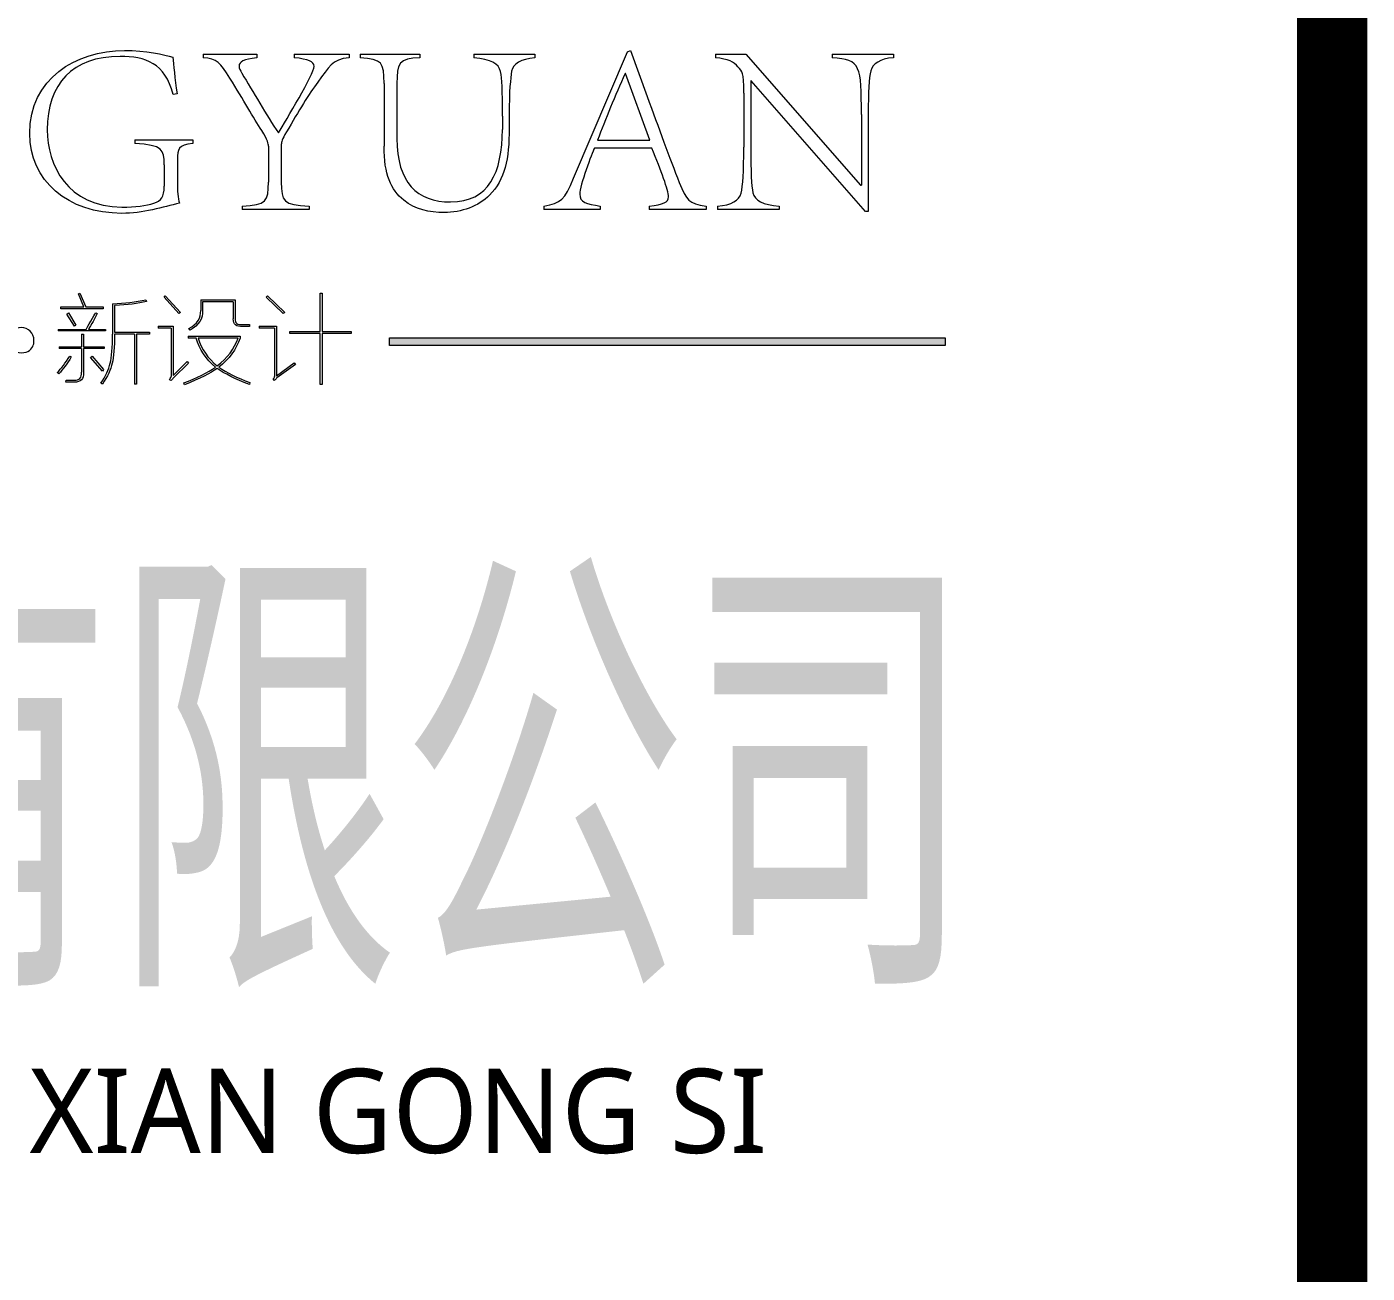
# Model space of a CAD drawing. Header units: inches. Extents: x -3272461 to -2504170, y 403793 to 1071042.
# Drawn here: x -2973263 to -2971352, y 891146 to 892922 of the extents above; entities that cross this region are included whole.
import ezdxf

# ---------------------------------------------------------------- set-up
doc = ezdxf.new("R2010")
doc.units = ezdxf.units.IN
doc.header["$LTSCALE"] = 1000
doc.header["$MEASUREMENT"] = 0
doc.layers.get('0').update_dxf_attribs({"lineweight": 18})
doc.layers.add('PUB_TITLE', color=153, linetype='Continuous', lineweight=18)
doc.layers.add('图层 1', color=7, linetype='Continuous', lineweight=18)
doc.styles.add('-黑体', font='', dxfattribs={"width": 0.7})
doc.styles.get('-黑体').set_extended_font_data('微软雅黑')

msp = doc.modelspace()

# ---------------------------------------------------------------- hatches: boundary and pattern name
msp.add_hatch(color=256).paths.add_polyline_path([(-2972746.4, 892478.4), (-2971953.8, 892478.4), (-2971953.8, 892467.7), (-2972746.4, 892467.7)], flags=0)

# ---------------------------------------------------------------- linework, layer by layer
for p, q in [((-2973011.9, 892882.9), (-2973011.9, 892877.9)), ((-2972935.4, 892882.9), (-2972935.4, 892877.9)), ((-2972882.3, 892882.9), (-2972882.3, 892877.9)), ((-2972803.8, 892882.9), (-2972803.8, 892877.9)), ((-2972788.2, 892882.9), (-2972788.2, 892877.9)), ((-2972702.9, 892882.9), (-2972702.9, 892877.9)), ((-2972626.1, 892882.9), (-2972626.1, 892877.9)), ((-2972539.1, 892882.9), (-2972539.1, 892877.9)), ((-2972281.5, 892882.9), (-2972281.5, 892877.9)), ((-2972115.1, 892882.9), (-2972115.1, 892877.9)), ((-2972027.4, 892882.9), (-2972027.4, 892877.9)), ((-2972753.9, 892841.1), (-2972753.9, 892751.6)), ((-2972735.5, 892841.1), (-2972735.5, 892762.5)), ((-2972231.2, 892844.7), (-2972231.2, 892750.5)), ((-2972241.1, 892827.3), (-2972241.1, 892750.5)), ((-2972585.1, 892794.4), (-2972585.1, 892775.6)), ((-2972575.5, 892794.4), (-2972575.5, 892777.4)), ((-2972073.4, 892796.9), (-2972073.4, 892696)), ((-2972063.5, 892796.9), (-2972063.5, 892658.8)), ((-2973109.5, 892760.8), (-2973109.5, 892755.8)), ((-2973026.7, 892760.8), (-2973026.7, 892755.8)), ((-2972900.4, 892754.1), (-2972900.4, 892700.6)), ((-2972918.8, 892751.6), (-2972918.8, 892700.6)), ((-2973067.4, 892725.4), (-2973067.4, 892694.6)), ((-2973048.6, 892732.5), (-2973048.6, 892700.6)), ((-2972956.3, 892666.3), (-2972956.3, 892661.3)), ((-2972860.8, 892666.3), (-2972860.8, 892661.3)), ((-2972526, 892666.3), (-2972526, 892661.3)), ((-2972445.7, 892666.3), (-2972445.7, 892661.3)), ((-2972375.9, 892666.3), (-2972375.9, 892661.3)), ((-2972294.9, 892666.3), (-2972294.9, 892661.3)), ((-2972278.7, 892666.3), (-2972278.7, 892661.3)), ((-2972190.5, 892666.3), (-2972190.5, 892661.3))]:
    msp.add_line(p, q)
at = {"lineweight": 9}
for p, q in [((-2973189.8, 892541.1), (-2973187.6, 892542.2)), ((-2973187.6, 892542.2), (-2973179.2, 892522.6)), ((-2972844.9, 892542.2), (-2972842.1, 892542.2)), ((-2972844.9, 892487.8), (-2972844.9, 892542.2)), ((-2972842.1, 892542.2), (-2972842.1, 892487.8)), ((-2973182, 892522.6), (-2973189.8, 892541.1)), ((-2973141, 892527.1), (-2973141, 892483.9)), ((-2973138.2, 892524.9), (-2973138.2, 892486.7)), ((-2973067.6, 892536.6), (-2973065.9, 892538.3)), ((-2973046.3, 892513.1), (-2973067.6, 892536.6)), ((-2973065.9, 892538.3), (-2973044, 892514.8)), ((-2973015.4, 892532.7), (-2973015.4, 892517.5)), ((-2973012.6, 892529.9), (-2973012.6, 892517.5)), ((-2972968.9, 892529.9), (-2972968.9, 892505.8)), ((-2972966.1, 892532.7), (-2972966.1, 892505.8)), ((-2972921.8, 892536.6), (-2972920.1, 892538.3)), ((-2972897.7, 892513.1), (-2972921.8, 892536.6)), ((-2972920.1, 892538.3), (-2972895.4, 892514.8)), ((-2973215, 892519.8), (-2973215, 892522.6)), ((-2973215, 892522.6), (-2973182, 892522.6)), ((-2973154.5, 892519.8), (-2973215, 892519.8)), ((-2973206.1, 892512.5), (-2973203.8, 892514.2)), ((-2973195.4, 892495.1), (-2973206.1, 892512.5)), ((-2973203.8, 892514.2), (-2973193.2, 892496.8)), ((-2973179.2, 892522.6), (-2973154.5, 892522.6)), ((-2973154.5, 892522.6), (-2973154.5, 892519.8)), ((-2973044, 892514.8), (-2973046.3, 892513.1)), ((-2972895.4, 892514.8), (-2972897.7, 892513.1)), ((-2973218.4, 892490.6), (-2973218.4, 892488.4)), ((-2973193.2, 892496.8), (-2973195.4, 892495.1)), ((-2973151.1, 892490.6), (-2973151.1, 892488.4)), ((-2973088.3, 892486.7), (-2973088.3, 892483.9)), ((-2973076, 892495.1), (-2973076, 892492.3)), ((-2973057.5, 892492.3), (-2973057.5, 892423.3)), ((-2973054.7, 892495.1), (-2973054.7, 892425)), ((-2972945.9, 892497.4), (-2972945.9, 892494.6)), ((-2972931.8, 892495.1), (-2972931.8, 892492.3)), ((-2972910, 892492.3), (-2972910, 892423.3)), ((-2972907.2, 892495.1), (-2972907.2, 892424.5)), ((-2972888.1, 892485), (-2972888.1, 892487.8)), ((-2972888.1, 892487.8), (-2972844.9, 892487.8)), ((-2972844.9, 892485), (-2972888.1, 892485)), ((-2972844.9, 892412.1), (-2972844.9, 892485)), ((-2972842.1, 892487.8), (-2972800.6, 892487.8)), ((-2972800.6, 892485), (-2972842.1, 892485)), ((-2972842.1, 892485), (-2972842.1, 892412.1)), ((-2972800.6, 892487.8), (-2972800.6, 892485)), ((-2973217.3, 892466), (-2973217.3, 892463.2)), ((-2973185.3, 892483.9), (-2973185.3, 892466)), ((-2973182.5, 892483.9), (-2973182.5, 892466)), ((-2973152.8, 892466), (-2973152.8, 892463.2)), ((-2973109.6, 892483.9), (-2973109.6, 892412.7)), ((-2973106.8, 892483.9), (-2973106.8, 892412.7)), ((-2973033.4, 892481.1), (-2973033.4, 892478.3)), ((-2972959.3, 892481.1), (-2972959.3, 892478.3)), ((-2973185.3, 892463.2), (-2973185.3, 892429.5)), ((-2973182.5, 892463.2), (-2973182.5, 892429.5)), ((-2973172.4, 892450.8), (-2973170.2, 892452.5)), ((-2973155.6, 892431.2), (-2973172.4, 892450.8)), ((-2973170.2, 892452.5), (-2973153.9, 892433.4)), ((-2973153.9, 892433.4), (-2973155.6, 892431.2)), ((-2972842.1, 892412.1), (-2972844.9, 892412.1))]:
    msp.add_line(p, q, dxfattribs=at)
at = {"lineweight": 0}
for p, q in [((-2972746.4, 892478.4), (-2971953.8, 892478.4)), ((-2972746.4, 892467.7), (-2972746.4, 892478.4)), ((-2971953.8, 892467.7), (-2972746.4, 892467.7))]:
    msp.add_line(p, q, dxfattribs=at)
for points, knots in [([(-2973045.5, 892670.5), (-2973068.5, 892664.9), (-2973098.6, 892656), (-2973127.6, 892656), (-2973204.7, 892656), (-2973259.2, 892702.7), (-2973259.2, 892770), (-2973259.2, 892847.5), (-2973193.8, 892888.2), (-2973124, 892888.2), (-2973093.9, 892888.2), (-2973067.1, 892882.2), (-2973055, 892878.6)], [0, 0, 0, 0, 134.821043, 134.821043, 134.821043, 269.642087, 269.642087, 269.642087, 404.46313, 404.46313, 404.46313, 539.284173, 539.284173, 539.284173, 539.284173]), ([(-2973054.7, 892825.5), (-2973066.3, 892870.1), (-2973093.9, 892879.7), (-2973130.4, 892879.7), (-2973198.4, 892879.7), (-2973234.1, 892840.4), (-2973234.1, 892774.9), (-2973234.1, 892725.4), (-2973205.8, 892664.9), (-2973127.6, 892664.9), (-2973108.8, 892664.9), (-2973092.9, 892667), (-2973082.3, 892670.5)], [0, 0, 0, 0, 119.39498, 119.39498, 119.39498, 238.78996, 238.78996, 238.78996, 358.18494, 358.18494, 358.18494, 477.57992, 477.57992, 477.57992, 477.57992]), ([(-2972935.4, 892877.9), (-2972954.2, 892875.5), (-2972960.6, 892871.9), (-2972960.6, 892865.9), (-2972960.6, 892863.1), (-2972959.1, 892859.5), (-2972956.7, 892855.6)], [0, 0, 0, 0, 20.217174, 20.217174, 20.217174, 40.434348, 40.434348, 40.434348, 40.434348]), ([(-2972904.6, 892770.7), (-2972894, 892788), (-2972853.7, 892854.6), (-2972853.7, 892865.5), (-2972853.7, 892873), (-2972861.8, 892875.5), (-2972882.3, 892877.9)], [0, 0, 0, 0, 70.333543, 70.333543, 70.333543, 140.667086, 140.667086, 140.667086, 140.667086]), ([(-2972735.5, 892762.5), (-2972735.5, 892699.9), (-2972706.8, 892672.3), (-2972659, 892672.3), (-2972604.5, 892672.3), (-2972585.4, 892714.1), (-2972585.1, 892775.6)], [0, 0, 0, 0, 136.170621, 136.170621, 136.170621, 272.341242, 272.341242, 272.341242, 272.341242]), ([(-2972453.8, 892749.1), (-2972457.4, 892742.4), (-2972475, 892694.6), (-2972475, 892683.6), (-2972475, 892671.6), (-2972465.5, 892669.5), (-2972445.7, 892666.3)], [0, 0, 0, 0, 52.844456, 52.844456, 52.844456, 105.688912, 105.688912, 105.688912, 105.688912]), ([(-2972375.9, 892666.3), (-2972355.8, 892669.1), (-2972348.4, 892671.2), (-2972348.4, 892679.7), (-2972348.4, 892688.9), (-2972359, 892716.5), (-2972372.1, 892749.1)], [0, 0, 0, 0, 53.039687, 53.039687, 53.039687, 106.079374, 106.079374, 106.079374, 106.079374]), ([(-2972603.5, 892681.8), (-2972619, 892666.3), (-2972643.5, 892657.1), (-2972668.2, 892657.1), (-2972689.1, 892657.1), (-2972709.7, 892661.7), (-2972725.9, 892674.8)], [0, 0, 0, 0, 65.929363, 65.929363, 65.929363, 131.858727, 131.858727, 131.858727, 131.858727])]:
    msp.add_open_spline(points, degree=3, knots=knots)
for points in [[(-2972483.6, 892706.3), (-2972483.6, 892706.3), (-2972406.7, 892886.4), (-2972406.7, 892886.4)], [(-2972406.7, 892886.4), (-2972406.7, 892886.4), (-2972402.5, 892888.2), (-2972402.5, 892888.2)], [(-2972402.5, 892888.2), (-2972402.5, 892888.2), (-2972378.8, 892822.7), (-2972378.8, 892822.7)], [(-2973055, 892878.6), (-2973054, 892868.4), (-2973052.2, 892848.2), (-2973049, 892826.3)], [(-2973011.9, 892882.9), (-2973011.9, 892882.9), (-2972935.4, 892882.9), (-2972935.4, 892882.9)], [(-2972973.7, 892848.9), (-2972987.8, 892870.5), (-2972992.1, 892876.9), (-2973011.9, 892877.9)], [(-2972882.3, 892882.9), (-2972882.3, 892882.9), (-2972803.8, 892882.9), (-2972803.8, 892882.9)], [(-2972803.8, 892877.9), (-2972828.2, 892875.1), (-2972832.4, 892865.2), (-2972848.4, 892842.9)], [(-2972788.2, 892882.9), (-2972788.2, 892882.9), (-2972702.9, 892882.9), (-2972702.9, 892882.9)], [(-2972753.9, 892841.1), (-2972753.9, 892871.6), (-2972756.7, 892875.1), (-2972788.2, 892877.9)], [(-2972702.9, 892877.9), (-2972733, 892877.2), (-2972735.5, 892869.4), (-2972735.5, 892841.1)], [(-2972626.1, 892882.9), (-2972626.1, 892882.9), (-2972539.1, 892882.9), (-2972539.1, 892882.9)], [(-2972587.9, 892858.1), (-2972590.4, 892869.4), (-2972601.4, 892875.5), (-2972626.1, 892877.9)], [(-2972539.1, 892877.9), (-2972558.5, 892875.8), (-2972570.2, 892869.4), (-2972572, 892858.5)], [(-2972281.5, 892882.9), (-2972281.5, 892882.9), (-2972238, 892882.9), (-2972238, 892882.9)], [(-2972249.3, 892864.8), (-2972255.3, 892871.9), (-2972262.7, 892875.8), (-2972281.5, 892877.9)], [(-2972238, 892882.9), (-2972238, 892882.9), (-2972074.4, 892696), (-2972074.4, 892696)], [(-2972115.1, 892882.9), (-2972115.1, 892882.9), (-2972027.4, 892882.9), (-2972027.4, 892882.9)], [(-2972073.4, 892796.9), (-2972073.4, 892865.9), (-2972073.7, 892875.1), (-2972115.1, 892877.9)], [(-2972027.4, 892877.9), (-2972047.9, 892876.1), (-2972056.7, 892869.4), (-2972059.9, 892859.2)], [(-2972928.4, 892774.2), (-2972940.4, 892792.3), (-2972953.8, 892816.7), (-2972973.7, 892848.9)], [(-2972956.7, 892855.6), (-2972941.4, 892830.2), (-2972921.3, 892795.8), (-2972904.6, 892770.7)], [(-2972585.1, 892794.4), (-2972585.1, 892833), (-2972585.4, 892847.5), (-2972587.9, 892858.1)], [(-2972572, 892858.5), (-2972573.7, 892847.5), (-2972575.5, 892833.3), (-2972575.5, 892794.4)], [(-2972410.3, 892855.3), (-2972424.4, 892823.8), (-2972438.3, 892790.2), (-2972449.6, 892760.4)], [(-2972409.6, 892855.3), (-2972409.6, 892855.3), (-2972410.3, 892855.3), (-2972410.3, 892855.3)], [(-2972375.2, 892760.4), (-2972375.2, 892760.4), (-2972409.6, 892855.3), (-2972409.6, 892855.3)], [(-2972241.1, 892827.3), (-2972241.1, 892858.8), (-2972242.9, 892857), (-2972249.3, 892864.8)], [(-2972059.9, 892859.2), (-2972063.1, 892848.2), (-2972063.5, 892830.2), (-2972063.5, 892796.9)], [(-2972848.4, 892842.9), (-2972861.1, 892826.3), (-2972875.6, 892802.2), (-2972893, 892772.1)], [(-2972067.4, 892658.8), (-2972067.4, 892658.8), (-2972230.5, 892844.7), (-2972230.5, 892844.7)], [(-2972230.5, 892844.7), (-2972230.5, 892844.7), (-2972231.2, 892844.7), (-2972231.2, 892844.7)], [(-2973049, 892826.3), (-2973049, 892826.3), (-2973054.7, 892825.5), (-2973054.7, 892825.5)], [(-2972378.8, 892822.7), (-2972362.5, 892778.5), (-2972346.6, 892734.2), (-2972333.1, 892700.2)], [(-2972918.8, 892751.6), (-2972918.8, 892755.5), (-2972919.5, 892759.4), (-2972928.4, 892774.2)], [(-2972893, 892772.1), (-2972899.7, 892761.5), (-2972900, 892757.6), (-2972900.4, 892754.1)], [(-2972575.5, 892777.4), (-2972575.5, 892733.2), (-2972581.5, 892704.5), (-2972603.5, 892681.8)], [(-2973109.5, 892760.8), (-2973109.5, 892760.8), (-2973026.7, 892760.8), (-2973026.7, 892760.8)], [(-2973067.4, 892725.4), (-2973067.4, 892747), (-2973069.2, 892753), (-2973109.5, 892755.8)], [(-2973026.7, 892755.8), (-2973047.6, 892752.6), (-2973048.6, 892748), (-2973048.6, 892732.5)], [(-2972449.6, 892760.4), (-2972449.6, 892760.4), (-2972375.2, 892760.4), (-2972375.2, 892760.4)], [(-2972725.9, 892674.8), (-2972744.3, 892689.6), (-2972753.9, 892711.6), (-2972753.9, 892751.6)], [(-2972372.1, 892749.1), (-2972372.1, 892749.1), (-2972453.8, 892749.1), (-2972453.8, 892749.1)], [(-2972245, 892684.7), (-2972242.2, 892695.3), (-2972241.1, 892714.8), (-2972241.1, 892750.5)], [(-2972231.2, 892750.5), (-2972230.9, 892714.8), (-2972230.5, 892695.3), (-2972228, 892685.4)], [(-2973048.6, 892700.6), (-2973048.6, 892688.2), (-2973048.3, 892677.6), (-2973045.5, 892670.5)], [(-2972956.3, 892666.3), (-2972921.6, 892667.7), (-2972918.8, 892673.7), (-2972918.8, 892700.6)], [(-2972900.4, 892700.6), (-2972900.4, 892673.7), (-2972897.6, 892667.7), (-2972860.8, 892666.3)], [(-2972526, 892666.3), (-2972501.2, 892671.2), (-2972496.6, 892674.4), (-2972483.6, 892706.3)], [(-2972333.1, 892700.2), (-2972322.5, 892674.1), (-2972319.7, 892670.2), (-2972294.9, 892666.3)], [(-2972074.4, 892696), (-2972074.4, 892696), (-2972073.4, 892696), (-2972073.4, 892696)], [(-2973082.3, 892670.5), (-2973071.6, 892674.1), (-2973067.4, 892679), (-2973067.4, 892694.6)], [(-2972278.7, 892666.3), (-2972257.8, 892667.7), (-2972247.9, 892674.8), (-2972245, 892684.7)], [(-2972228, 892685.4), (-2972224.9, 892674.4), (-2972214.3, 892668), (-2972190.5, 892666.3)], [(-2972860.8, 892661.3), (-2972860.8, 892661.3), (-2972956.3, 892661.3), (-2972956.3, 892661.3)], [(-2972445.7, 892661.3), (-2972445.7, 892661.3), (-2972526, 892661.3), (-2972526, 892661.3)], [(-2972294.9, 892661.3), (-2972294.9, 892661.3), (-2972375.9, 892661.3), (-2972375.9, 892661.3)], [(-2972190.5, 892661.3), (-2972190.5, 892661.3), (-2972278.7, 892661.3), (-2972278.7, 892661.3)], [(-2972063.5, 892658.8), (-2972063.5, 892658.8), (-2972067.4, 892658.8), (-2972067.4, 892658.8)]]:
    msp.add_open_spline(points, degree=3)
at = {"lineweight": 9}
for points in [[(-2973141, 892527.1), (-2973123.8, 892527.8), (-2973107.9, 892529.7), (-2973093.4, 892532.7)], [(-2973092.8, 892530.5), (-2973104.4, 892527.5), (-2973119.5, 892525.6), (-2973138.2, 892524.9)], [(-2973093.4, 892532.7), (-2973093.4, 892532.7), (-2973092.8, 892530.5), (-2973092.8, 892530.5)], [(-2973015.4, 892532.7), (-2973015.4, 892532.7), (-2972966.1, 892532.7), (-2972966.1, 892532.7)], [(-2972968.9, 892529.9), (-2972968.9, 892529.9), (-2973012.6, 892529.9), (-2973012.6, 892529.9)], [(-2973162.9, 892513.1), (-2973164.8, 892509.3), (-2973168.7, 892502.2), (-2973174.7, 892491.8)], [(-2973171.9, 892502.4), (-2973168.5, 892508.4), (-2973166.3, 892512.3), (-2973165.1, 892514.2)], [(-2973165.1, 892514.2), (-2973165.1, 892514.2), (-2973162.9, 892513.1), (-2973162.9, 892513.1)], [(-2973032.2, 892491.8), (-2973020.3, 892498.5), (-2973014.7, 892507.1), (-2973015.4, 892517.5)], [(-2973012.6, 892517.5), (-2973012.2, 892506), (-2973018.2, 892496.6), (-2973030.5, 892489.5)], [(-2972955.4, 892494.6), (-2972964.8, 892494.2), (-2972969.2, 892497.9), (-2972968.9, 892505.8)], [(-2972966.1, 892505.8), (-2972966.8, 892499.8), (-2972963.3, 892497), (-2972955.4, 892497.4)], [(-2973151.1, 892488.4), (-2973151.1, 892488.4), (-2973218.4, 892488.4), (-2973218.4, 892488.4)], [(-2973218.4, 892490.6), (-2973218.4, 892490.6), (-2973178.6, 892490.6), (-2973178.6, 892490.6)], [(-2973178.6, 892490.6), (-2973177.5, 892492.9), (-2973175.2, 892496.8), (-2973171.9, 892502.4)], [(-2973175.2, 892490.6), (-2973175.2, 892490.6), (-2973151.1, 892490.6), (-2973151.1, 892490.6)], [(-2973174.7, 892491.8), (-2973175, 892491.4), (-2973175.2, 892491), (-2973175.2, 892490.6)], [(-2973138.2, 892486.7), (-2973138.2, 892486.7), (-2973088.3, 892486.7), (-2973088.3, 892486.7)], [(-2973076, 892495.1), (-2973076, 892495.1), (-2973054.7, 892495.1), (-2973054.7, 892495.1)], [(-2973057.5, 892492.3), (-2973057.5, 892492.3), (-2973076, 892492.3), (-2973076, 892492.3)], [(-2973030.5, 892489.5), (-2973030.5, 892489.5), (-2973032.2, 892491.8), (-2973032.2, 892491.8)], [(-2972955.4, 892497.4), (-2972955.4, 892497.4), (-2972945.9, 892497.4), (-2972945.9, 892497.4)], [(-2972945.9, 892494.6), (-2972945.9, 892494.6), (-2972955.4, 892494.6), (-2972955.4, 892494.6)], [(-2972931.8, 892495.1), (-2972931.8, 892495.1), (-2972907.2, 892495.1), (-2972907.2, 892495.1)], [(-2972910, 892492.3), (-2972910, 892492.3), (-2972931.8, 892492.3), (-2972931.8, 892492.3)], [(-2973217.3, 892466), (-2973217.3, 892466), (-2973185.3, 892466), (-2973185.3, 892466)], [(-2973185.3, 892483.9), (-2973185.3, 892483.9), (-2973182.5, 892483.9), (-2973182.5, 892483.9)], [(-2973182.5, 892466), (-2973182.5, 892466), (-2973152.8, 892466), (-2973152.8, 892466)], [(-2973144.4, 892442.4), (-2973142.2, 892451), (-2973141, 892464.8), (-2973141, 892483.9)], [(-2973138.2, 892483.9), (-2973138.2, 892465.2), (-2973139.3, 892451.4), (-2973141.6, 892442.4)], [(-2973109.6, 892483.9), (-2973109.6, 892483.9), (-2973138.2, 892483.9), (-2973138.2, 892483.9)], [(-2973088.3, 892483.9), (-2973088.3, 892483.9), (-2973106.8, 892483.9), (-2973106.8, 892483.9)], [(-2973033.4, 892481.1), (-2973033.4, 892481.1), (-2972959.3, 892481.1), (-2972959.3, 892481.1)], [(-2973021.6, 892478.3), (-2973021.6, 892478.3), (-2973033.4, 892478.3), (-2973033.4, 892478.3)], [(-2972994.1, 892436.8), (-2973007.9, 892448.4), (-2973017.1, 892462.2), (-2973021.6, 892478.3)], [(-2972962.1, 892478.3), (-2972962.1, 892478.3), (-2973018.8, 892478.3), (-2973018.8, 892478.3)], [(-2973018.8, 892478.3), (-2973014.3, 892462.6), (-2973005.3, 892449.3), (-2972991.9, 892438.5)], [(-2972991.9, 892438.5), (-2972977.3, 892449.7), (-2972967.4, 892463), (-2972962.1, 892478.3)], [(-2972959.3, 892478.3), (-2972964.6, 892462.2), (-2972974.7, 892448.4), (-2972989.6, 892436.8)], [(-2973220.1, 892429), (-2973214.1, 892434.9), (-2973208.1, 892442.8), (-2973202.1, 892452.5)], [(-2973199.9, 892451.4), (-2973205.5, 892442), (-2973211.5, 892434), (-2973217.8, 892427.3)], [(-2973185.3, 892463.2), (-2973185.3, 892463.2), (-2973217.3, 892463.2), (-2973217.3, 892463.2)], [(-2973202.1, 892452.5), (-2973202.1, 892452.5), (-2973199.9, 892451.4), (-2973199.9, 892451.4)], [(-2973152.8, 892463.2), (-2973152.8, 892463.2), (-2973182.5, 892463.2), (-2973182.5, 892463.2)], [(-2973217.8, 892427.3), (-2973217.8, 892427.3), (-2973220.1, 892429), (-2973220.1, 892429)], [(-2973182.5, 892429.5), (-2973182.2, 892419.8), (-2973186.4, 892415.1), (-2973195.4, 892415.5)], [(-2973195.4, 892418.3), (-2973188.3, 892417.9), (-2973185, 892421.7), (-2973185.3, 892429.5)], [(-2973157.8, 892413.8), (-2973150.7, 892423.9), (-2973146.3, 892433.4), (-2973144.4, 892442.4)], [(-2973141.6, 892442.4), (-2973143.5, 892433.4), (-2973148.1, 892423.5), (-2973155.6, 892412.7)], [(-2973054.7, 892425), (-2973054.7, 892425), (-2973034.5, 892444.7), (-2973034.5, 892444.7)], [(-2973032.8, 892442.4), (-2973032.8, 892442.4), (-2973054.1, 892421.7), (-2973054.1, 892421.7)], [(-2973039.5, 892414.4), (-2973020.5, 892421.5), (-2973005.3, 892429), (-2972994.1, 892436.8)], [(-2972991.9, 892435.1), (-2973001.2, 892428.4), (-2973016.7, 892420.5), (-2973038.4, 892411.6)], [(-2973034.5, 892444.7), (-2973034.5, 892444.7), (-2973032.8, 892442.4), (-2973032.8, 892442.4)], [(-2972945.9, 892412.1), (-2972966.1, 892420), (-2972981.4, 892427.6), (-2972991.9, 892435.1)], [(-2972989.6, 892436.8), (-2972978, 892429), (-2972963.3, 892421.7), (-2972945.3, 892414.9)], [(-2972907.2, 892424.5), (-2972907.2, 892424.5), (-2972881.9, 892443), (-2972881.9, 892443)], [(-2972880.3, 892440.7), (-2972880.3, 892440.7), (-2972906.6, 892421.7), (-2972906.6, 892421.7)], [(-2972881.9, 892443), (-2972881.9, 892443), (-2972880.3, 892440.7), (-2972880.3, 892440.7)], [(-2973207.7, 892415.5), (-2973207.7, 892415.5), (-2973207.2, 892418.3), (-2973207.2, 892418.3)], [(-2973195.4, 892415.5), (-2973199.5, 892415.5), (-2973203.6, 892415.5), (-2973207.7, 892415.5)], [(-2973207.2, 892418.3), (-2973203.1, 892418.3), (-2973199.2, 892418.3), (-2973195.4, 892418.3)], [(-2973155.6, 892412.7), (-2973155.6, 892412.7), (-2973157.8, 892413.8), (-2973157.8, 892413.8)], [(-2973106.8, 892412.7), (-2973106.8, 892412.7), (-2973109.6, 892412.7), (-2973109.6, 892412.7)], [(-2973059.7, 892418.9), (-2973058.2, 892421.5), (-2973057.5, 892423), (-2973057.5, 892423.3)], [(-2973057.5, 892417.7), (-2973057.5, 892417.7), (-2973059.7, 892418.9), (-2973059.7, 892418.9)], [(-2973054.1, 892421.7), (-2973055.2, 892420.2), (-2973056.4, 892418.9), (-2973057.5, 892417.7)], [(-2973038.4, 892411.6), (-2973038.4, 892411.6), (-2973039.5, 892414.4), (-2973039.5, 892414.4)], [(-2972945.3, 892414.9), (-2972945.3, 892414.9), (-2972945.9, 892412.1), (-2972945.9, 892412.1)], [(-2972912.2, 892419.4), (-2972910.7, 892421.3), (-2972910, 892422.6), (-2972910, 892423.3)], [(-2972910.5, 892417.7), (-2972910.5, 892417.7), (-2972912.2, 892419.4), (-2972912.2, 892419.4)], [(-2972907.7, 892420), (-2972908.9, 892419.2), (-2972909.8, 892418.5), (-2972910.5, 892417.7)], [(-2972906.6, 892421.7), (-2972907, 892421.3), (-2972907.4, 892420.7), (-2972907.7, 892420)]]:
    msp.add_open_spline(points, degree=3, dxfattribs=at)
msp.add_open_spline([(-2973253.1, 892475.2), (-2973253.1, 892475.2), (-2973253.1, 892475.2), (-2973253.1, 892475.2), (-2973253.1, 892475.2), (-2973253.1, 892475.2), (-2973253.1, 892465.3), (-2973261.1, 892457.3), (-2973271, 892457.3), (-2973280.9, 892457.3), (-2973288.9, 892465.3), (-2973288.9, 892475.2), (-2973288.9, 892485.1), (-2973280.9, 892493.2), (-2973271, 892493.2), (-2973261.1, 892493.2), (-2973253.1, 892485.1), (-2973253.1, 892475.2)], degree=3, knots=[0, 0, 0, 0, 0.866475, 1.73295, 3.4659, 6.931801, 13.863602, 27.727203, 27.727203, 27.727203, 55.454406, 55.454406, 55.454406, 83.181609, 83.181609, 83.181609, 110.908812, 110.908812, 110.908812, 110.908812], dxfattribs=at)
at = {"layer": 'PUB_TITLE'}
msp.add_lwpolyline([(-2971402.2, 858130.6, 100, 100, 0), (-2971402.2, 898130.6, 100, 100, 0), (-3027302.2, 898130.6, 100, 100, 0), (-3027302.2, 858130.6, 100, 100, 0)], format="xyseb", close=True, dxfattribs=at)
at = {"layer": '图层 1', "lineweight": 0}
msp.add_line((-2971953.8, 892478.4), (-2971953.8, 892467.7), dxfattribs=at)

# ---------------------------------------------------------------- texts
at = {"style": '-黑体', "width": 0.6}
msp.add_text('工程设计有限公司', height=500, dxfattribs=at).set_placement((-2975186.4, 891607.8))
at = {"insert": (-2975215, 891284.9), "char_height": 120, "width": 4813.237, "attachment_point": 7, "style": '-黑体'}
msp.add_mtext('{\\W1; GONG CHENG SHE JI YOU XIAN GONG SI }', dxfattribs=at)

doc.saveas('drawing.dxf')
